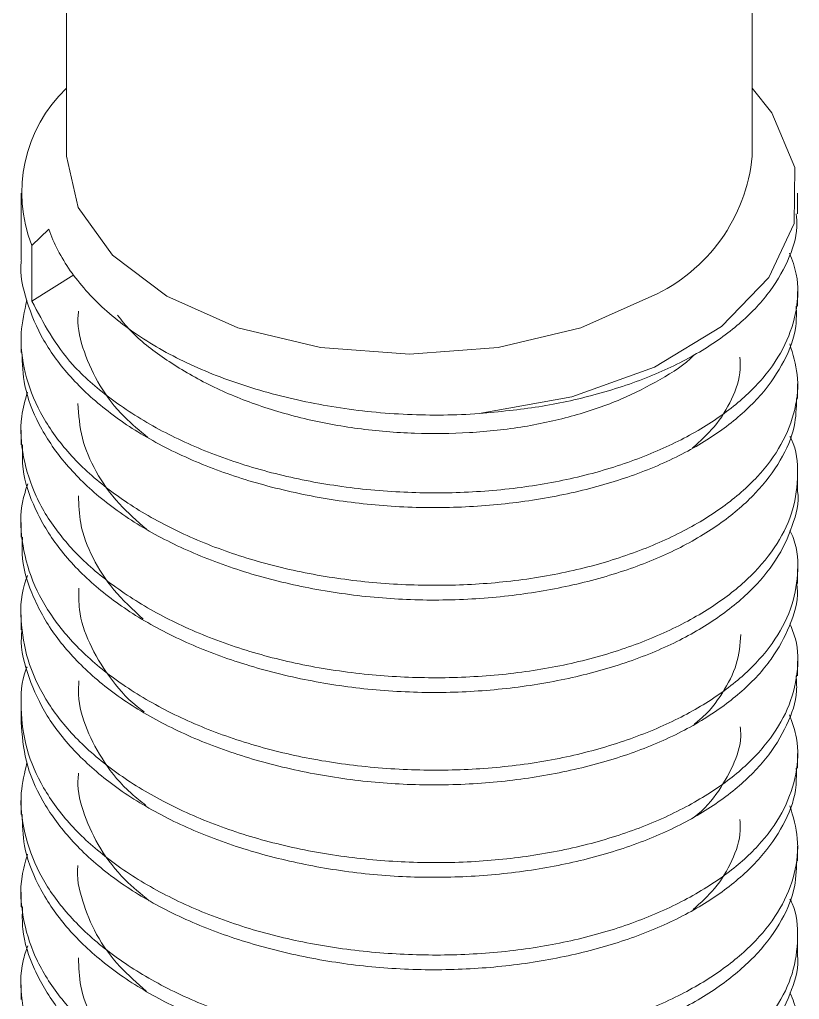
# Model space of a CAD drawing. Extents: x -976302 to -776254, y 5665 to 231437.
# Drawn here: x -793223.8 to -793163.1, y 84179.5 to 84255.7 of the extents above; entities that cross this region are included whole.
import ezdxf

# ---------------------------------------------------------------- set-up
doc = ezdxf.new("R2010")
doc.units = 0
doc.header["$LTSCALE"] = 1000
doc.header["$MEASUREMENT"] = 0

msp = doc.modelspace()

# ---------------------------------------------------------------- linework, layer by layer
at = {"linetype": 'Continuous', "lineweight": 15}
for p, q in [((-793220.132, 84332.783), (-793220.132, 84245.058)), ((-793220.132, 84332.783), (-793220.132, 84245.058)), ((-793166.79, 84245.058), (-793166.79, 84332.783)), ((-793166.79, 84245.058), (-793166.79, 84332.783)), ((-793223.654, 84242.182), (-793223.654, 84236.989)), ((-793223.654, 84242.182), (-793223.654, 84236.989)), ((-793163.268, 84240.586), (-793163.268, 84242.182)), ((-793163.268, 84240.586), (-793163.268, 84242.182)), ((-793221.506, 84239.391), (-793222.818, 84238.108)), ((-793221.506, 84239.391), (-793222.818, 84238.108)), ((-793222.818, 84238.108), (-793222.818, 84233.782)), ((-793222.818, 84238.108), (-793222.818, 84233.782)), ((-793219.55, 84235.822), (-793222.818, 84233.782)), ((-793219.55, 84235.822), (-793222.818, 84233.782)), ((-793163.268, 84233.395), (-793163.268, 84234.54)), ((-793163.268, 84233.395), (-793163.268, 84234.54)), ((-793223.654, 84230.946), (-793223.654, 84229.799)), ((-793223.654, 84230.946), (-793223.654, 84229.799)), ((-793163.268, 84226.204), (-793163.268, 84227.349)), ((-793163.268, 84226.204), (-793163.268, 84227.349)), ((-793223.654, 84223.754), (-793223.654, 84222.609)), ((-793223.654, 84223.754), (-793223.654, 84222.609)), ((-793163.268, 84219.012), (-793163.268, 84220.16)), ((-793163.268, 84219.012), (-793163.268, 84220.16)), ((-793223.654, 84216.563), (-793223.654, 84215.419)), ((-793223.654, 84216.563), (-793223.654, 84215.419)), ((-793163.268, 84211.822), (-793163.268, 84212.969)), ((-793163.268, 84211.822), (-793163.268, 84212.969)), ((-793223.654, 84209.372), (-793223.654, 84208.227)), ((-793223.654, 84209.372), (-793223.654, 84208.227)), ((-793163.268, 84204.632), (-793163.268, 84205.777)), ((-793163.268, 84204.632), (-793163.268, 84205.777)), ((-793223.654, 84202.183), (-793223.654, 84201.035)), ((-793223.654, 84202.183), (-793223.654, 84201.035)), ((-793163.268, 84197.441), (-793163.268, 84198.586)), ((-793163.268, 84197.441), (-793163.268, 84198.586)), ((-793223.654, 84194.992), (-793223.654, 84193.846)), ((-793223.654, 84194.992), (-793223.654, 84193.846)), ((-793163.268, 84190.25), (-793163.268, 84191.396)), ((-793163.268, 84190.25), (-793163.268, 84191.396)), ((-793223.654, 84187.8), (-793223.654, 84186.655)), ((-793223.654, 84187.8), (-793223.654, 84186.655)), ((-793163.268, 84183.058), (-793163.268, 84184.206)), ((-793163.268, 84183.058), (-793163.268, 84184.206)), ((-793223.654, 84180.609), (-793223.654, 84179.464)), ((-793223.654, 84180.609), (-793223.654, 84179.464))]:
    msp.add_line(p, q, dxfattribs=at)
at = {"linetype": 'Continuous', "lineweight": 15, "flags": 128}
for points in [[(-793188.023, 84225.037), (-793180.819, 84226.353), (-793174.407, 84228.661), (-793169.189, 84231.815), (-793165.49, 84235.619), (-793163.543, 84239.833), (-793163.47, 84244.195), (-793165.275, 84248.431), (-793166.79, 84250.352)], [(-793188.023, 84225.037), (-793180.819, 84226.353), (-793174.407, 84228.661), (-793169.189, 84231.815), (-793165.49, 84235.619), (-793163.543, 84239.833), (-793163.47, 84244.195), (-793165.275, 84248.431), (-793166.79, 84250.352)], [(-793220.132, 84245.058), (-793219.223, 84241.073), (-793216.559, 84237.36), (-793212.32, 84234.171), (-793206.796, 84231.724), (-793200.364, 84230.186), (-793193.461, 84229.662), (-793186.558, 84230.186), (-793180.126, 84231.724), (-793174.602, 84234.171)], [(-793220.132, 84245.058), (-793219.223, 84241.073), (-793216.559, 84237.36), (-793212.32, 84234.171), (-793206.796, 84231.724), (-793200.364, 84230.186), (-793193.461, 84229.662), (-793186.558, 84230.186), (-793180.126, 84231.724), (-793174.602, 84234.171)]]:
    msp.add_lwpolyline(points, dxfattribs=at)
at = {"linetype": 'Continuous', "lineweight": 15}
for centre, radius, start, end in [((-793212.358, 84242.23), 11.243, 133.74463, 201.50996), ((-793212.358, 84242.23), 11.243, 133.74463, 201.50996), ((-793180.113, 84246.372), 13.387, 294.30964, 354.37022), ((-793180.113, 84246.372), 13.387, 294.30964, 354.37022)]:
    msp.add_arc(centre, radius, start, end, dxfattribs=at)
for points, knots in [([(-793163.37, 84240.585), (-793163.343, 84240.247), (-793163.243, 84239.005), (-793163.961, 84236.864), (-793165.489, 84234.264), (-793167.889, 84231.822), (-793170.977, 84229.662), (-793174.739, 84227.839), (-793178.903, 84226.47), (-793183.374, 84225.485), (-793186.461, 84225.187), (-793188.023, 84225.037)], [0, 0, 0, 0, 0.044761, 0.164517, 0.287743, 0.407527, 0.530788, 0.650541, 0.773765, 0.885482, 1, 1, 1, 1]), ([(-793163.37, 84240.585), (-793163.343, 84240.247), (-793163.243, 84239.005), (-793163.961, 84236.864), (-793165.489, 84234.264), (-793167.889, 84231.822), (-793170.977, 84229.662), (-793174.739, 84227.839), (-793178.903, 84226.47), (-793183.374, 84225.485), (-793186.461, 84225.187), (-793188.023, 84225.037)], [0, 0, 0, 0, 0.044761, 0.164517, 0.287743, 0.407527, 0.530788, 0.650541, 0.773765, 0.885482, 1, 1, 1, 1]), ([(-793188.023, 84225.037), (-793189.882, 84224.914), (-793191.742, 84224.892), (-793195.465, 84225.056), (-793197.344, 84225.246), (-793200.973, 84225.817), (-793202.736, 84226.196), (-793206.158, 84227.143), (-793207.816, 84227.713), (-793210.886, 84229.003), (-793212.318, 84229.727), (-793214.3, 84230.944), (-793214.932, 84231.372), (-793216.113, 84232.252), (-793216.666, 84232.707), (-793218.213, 84234.115), (-793219.101, 84235.112), (-793220.561, 84237.206), (-793221.121, 84238.283), (-793221.506, 84239.391)], [0, 0, 0, 0, 0.125, 0.125, 0.25, 0.25, 0.375, 0.375, 0.5, 0.5, 0.625, 0.625, 0.6875, 0.6875, 0.75, 0.75, 0.875, 0.875, 1, 1, 1, 1]), ([(-793188.023, 84225.037), (-793189.882, 84224.914), (-793191.742, 84224.892), (-793195.465, 84225.056), (-793197.344, 84225.246), (-793200.973, 84225.817), (-793202.736, 84226.196), (-793206.158, 84227.143), (-793207.816, 84227.713), (-793210.886, 84229.003), (-793212.318, 84229.727), (-793214.3, 84230.944), (-793214.932, 84231.372), (-793216.113, 84232.252), (-793216.666, 84232.707), (-793218.213, 84234.115), (-793219.101, 84235.112), (-793220.561, 84237.206), (-793221.121, 84238.283), (-793221.506, 84239.391)], [0, 0, 0, 0, 0.125, 0.125, 0.25, 0.25, 0.375, 0.375, 0.5, 0.5, 0.625, 0.625, 0.6875, 0.6875, 0.75, 0.75, 0.875, 0.875, 1, 1, 1, 1]), ([(-793163.37, 84233.396), (-793163.357, 84232.878), (-793163.32, 84231.43), (-793164.207, 84229.124), (-793165.938, 84226.532), (-793168.472, 84224.16), (-793171.732, 84222.048), (-793175.58, 84220.325), (-793179.973, 84218.992), (-793184.709, 84218.102), (-793189.739, 84217.672), (-793194.829, 84217.745), (-793199.924, 84218.337), (-793204.791, 84219.4), (-793209.38, 84220.924), (-793213.477, 84222.85), (-793217.039, 84225.187), (-793219.895, 84227.826), (-793222.048, 84230.724), (-793223.272, 84233.748), (-793223.785, 84235.876), (-793223.643, 84236.946), (-793223.638, 84236.988)], [0, 0, 0, 0, 0.030368, 0.084879, 0.137863, 0.192384, 0.24536, 0.299872, 0.352848, 0.40736, 0.460344, 0.514865, 0.567841, 0.622351, 0.67534, 0.729866, 0.782841, 0.837351, 0.890335, 0.944857, 0.997834, 1, 1, 1, 1]), ([(-793163.37, 84233.396), (-793163.357, 84232.878), (-793163.32, 84231.43), (-793164.207, 84229.124), (-793165.938, 84226.532), (-793168.472, 84224.16), (-793171.732, 84222.048), (-793175.58, 84220.325), (-793179.973, 84218.992), (-793184.709, 84218.102), (-793189.739, 84217.672), (-793194.829, 84217.745), (-793199.924, 84218.337), (-793204.791, 84219.4), (-793209.38, 84220.924), (-793213.477, 84222.85), (-793217.039, 84225.187), (-793219.895, 84227.826), (-793222.048, 84230.724), (-793223.272, 84233.748), (-793223.785, 84235.876), (-793223.643, 84236.946), (-793223.638, 84236.988)], [0, 0, 0, 0, 0.030368, 0.084879, 0.137863, 0.192384, 0.24536, 0.299872, 0.352848, 0.40736, 0.460344, 0.514865, 0.567841, 0.622351, 0.67534, 0.729866, 0.782841, 0.837351, 0.890335, 0.944857, 0.997834, 1, 1, 1, 1]), ([(-793222.818, 84233.782), (-793221.918, 84232.083), (-793220.494, 84229.394), (-793216.837, 84226.199), (-793213.292, 84223.903), (-793209.128, 84221.953), (-793204.563, 84220.453), (-793199.636, 84219.418), (-793194.579, 84218.883), (-793189.445, 84218.824), (-793184.472, 84219.253), (-793179.709, 84220.176), (-793175.379, 84221.545), (-793171.526, 84223.324), (-793168.329, 84225.406), (-793165.824, 84227.791), (-793164.113, 84230.374), (-793163.261, 84233.114), (-793163.155, 84235.527), (-793163.684, 84236.982), (-793163.884, 84237.529)], [0, 0, 0, 0, 0.092478, 0.146328, 0.20174, 0.255586, 0.310992, 0.364856, 0.420282, 0.474131, 0.52954, 0.5834, 0.638822, 0.692669, 0.748078, 0.801929, 0.857342, 0.911197, 0.966613, 1, 1, 1, 1]), ([(-793222.818, 84233.782), (-793221.918, 84232.083), (-793220.494, 84229.394), (-793216.837, 84226.199), (-793213.292, 84223.903), (-793209.128, 84221.953), (-793204.563, 84220.453), (-793199.636, 84219.418), (-793194.579, 84218.883), (-793189.445, 84218.824), (-793184.472, 84219.253), (-793179.709, 84220.176), (-793175.379, 84221.545), (-793171.526, 84223.324), (-793168.329, 84225.406), (-793165.824, 84227.791), (-793164.113, 84230.374), (-793163.261, 84233.114), (-793163.155, 84235.527), (-793163.684, 84236.982), (-793163.884, 84237.529)], [0, 0, 0, 0, 0.092478, 0.146328, 0.20174, 0.255586, 0.310992, 0.364856, 0.420282, 0.474131, 0.52954, 0.5834, 0.638822, 0.692669, 0.748078, 0.801929, 0.857342, 0.911197, 0.966613, 1, 1, 1, 1]), ([(-793223.211, 84233.852), (-793223.402, 84233.008), (-793223.824, 84231.145), (-793223.449, 84228.182), (-793222.297, 84225.12), (-793220.284, 84222.196), (-793217.536, 84219.541), (-793214.074, 84217.161), (-793210.061, 84215.144), (-793205.537, 84213.534), (-793200.711, 84212.407), (-793195.633, 84211.763), (-793190.54, 84211.605), (-793185.486, 84211.933), (-793180.702, 84212.747), (-793176.238, 84214.036), (-793172.302, 84215.723), (-793168.936, 84217.759), (-793166.296, 84220.068), (-793164.401, 84222.635), (-793163.369, 84225.33), (-793163.117, 84227.988), (-793163.634, 84229.667), (-793163.878, 84230.458)], [0, 0, 0, 0, 0.039494, 0.087153, 0.136194, 0.183863, 0.232916, 0.280573, 0.329613, 0.377275, 0.426319, 0.473983, 0.523029, 0.570688, 0.619728, 0.667397, 0.716448, 0.764105, 0.813144, 0.860815, 0.909869, 0.957528, 1, 1, 1, 1]), ([(-793223.211, 84233.852), (-793223.402, 84233.008), (-793223.824, 84231.145), (-793223.449, 84228.182), (-793222.297, 84225.12), (-793220.284, 84222.196), (-793217.536, 84219.541), (-793214.074, 84217.161), (-793210.061, 84215.144), (-793205.537, 84213.534), (-793200.711, 84212.407), (-793195.633, 84211.763), (-793190.54, 84211.605), (-793185.486, 84211.933), (-793180.702, 84212.747), (-793176.238, 84214.036), (-793172.302, 84215.723), (-793168.936, 84217.759), (-793166.296, 84220.068), (-793164.401, 84222.635), (-793163.369, 84225.33), (-793163.117, 84227.988), (-793163.634, 84229.667), (-793163.878, 84230.458)], [0, 0, 0, 0, 0.039494, 0.087153, 0.136194, 0.183863, 0.232916, 0.280573, 0.329613, 0.377275, 0.426319, 0.473983, 0.523029, 0.570688, 0.619728, 0.667397, 0.716448, 0.764105, 0.813144, 0.860815, 0.909869, 0.957528, 1, 1, 1, 1]), ([(-793219.192, 84233.02), (-793219.211, 84232.844), (-793219.322, 84231.782), (-793218.814, 84229.791), (-793217.624, 84227.192), (-793215.93, 84224.942), (-793214.425, 84223.702), (-793213.791, 84223.18)], [0, 0, 0, 0, 0.050222, 0.302943, 0.562986, 0.815781, 1, 1, 1, 1]), ([(-793219.192, 84233.02), (-793219.211, 84232.844), (-793219.322, 84231.782), (-793218.814, 84229.791), (-793217.624, 84227.192), (-793215.93, 84224.942), (-793214.425, 84223.702), (-793213.791, 84223.18)], [0, 0, 0, 0, 0.050222, 0.302943, 0.562986, 0.815781, 1, 1, 1, 1]), ([(-793216.154, 84232.686), (-793215.829, 84232.279), (-793214.865, 84231.071), (-793212.557, 84229.279), (-793209.388, 84227.368), (-793205.7, 84225.782), (-793201.707, 84224.591), (-793197.438, 84223.805), (-793193.096, 84223.445), (-793188.727, 84223.491), (-793184.529, 84223.956), (-793180.553, 84224.84), (-793176.958, 84226.086), (-793173.878, 84227.685), (-793171.994, 84228.877), (-793171.329, 84229.59), (-793171.312, 84229.608)], [0, 0, 0, 0, 0.039991, 0.118673, 0.199638, 0.278318, 0.359277, 0.437977, 0.518961, 0.59764, 0.678601, 0.757304, 0.83829, 0.916968, 0.997927, 1, 1, 1, 1]), ([(-793216.154, 84232.686), (-793215.829, 84232.279), (-793214.865, 84231.071), (-793212.557, 84229.279), (-793209.388, 84227.368), (-793205.7, 84225.782), (-793201.707, 84224.591), (-793197.438, 84223.805), (-793193.096, 84223.445), (-793188.727, 84223.491), (-793184.529, 84223.956), (-793180.553, 84224.84), (-793176.958, 84226.086), (-793173.878, 84227.685), (-793171.994, 84228.877), (-793171.329, 84229.59), (-793171.312, 84229.608)], [0, 0, 0, 0, 0.039991, 0.118673, 0.199638, 0.278318, 0.359277, 0.437977, 0.518961, 0.59764, 0.678601, 0.757304, 0.83829, 0.916968, 0.997927, 1, 1, 1, 1]), ([(-793163.344, 84226.206), (-793163.365, 84225.482), (-793163.412, 84223.855), (-793164.508, 84221.366), (-793166.401, 84218.832), (-793169.112, 84216.49), (-793172.481, 84214.469), (-793176.481, 84212.814), (-793180.926, 84211.581), (-793185.77, 84210.779), (-793190.789, 84210.454), (-793195.929, 84210.638), (-793200.952, 84211.328), (-793205.807, 84212.499), (-793210.269, 84214.099), (-793214.292, 84216.127), (-793217.686, 84218.52), (-793220.426, 84221.238), (-793222.353, 84224.148), (-793223.491, 84227.035), (-793223.558, 84228.934), (-793223.589, 84229.801)], [0, 0, 0, 0, 0.042455, 0.095431, 0.149942, 0.202925, 0.257444, 0.310416, 0.364923, 0.417913, 0.47244, 0.525415, 0.579925, 0.632907, 0.687425, 0.7404, 0.794911, 0.847885, 0.902395, 0.955379, 1, 1, 1, 1]), ([(-793163.344, 84226.206), (-793163.365, 84225.482), (-793163.412, 84223.855), (-793164.508, 84221.366), (-793166.401, 84218.832), (-793169.112, 84216.49), (-793172.481, 84214.469), (-793176.481, 84212.814), (-793180.926, 84211.581), (-793185.77, 84210.779), (-793190.789, 84210.454), (-793195.929, 84210.638), (-793200.952, 84211.328), (-793205.807, 84212.499), (-793210.269, 84214.099), (-793214.292, 84216.127), (-793217.686, 84218.52), (-793220.426, 84221.238), (-793222.353, 84224.148), (-793223.491, 84227.035), (-793223.558, 84228.934), (-793223.589, 84229.801)], [0, 0, 0, 0, 0.042455, 0.095431, 0.149942, 0.202925, 0.257444, 0.310416, 0.364923, 0.417913, 0.47244, 0.525415, 0.579925, 0.632907, 0.687425, 0.7404, 0.794911, 0.847885, 0.902395, 0.955379, 1, 1, 1, 1]), ([(-793171.43, 84222.368), (-793170.839, 84222.903), (-793169.529, 84224.088), (-793168.316, 84226.171), (-793167.661, 84228.021), (-793167.736, 84229.115), (-793167.757, 84229.425)], [0, 0, 0, 0, 0.252406, 0.55927, 0.87504, 1, 1, 1, 1]), ([(-793171.43, 84222.368), (-793170.839, 84222.903), (-793169.529, 84224.088), (-793168.316, 84226.171), (-793167.661, 84228.021), (-793167.736, 84229.115), (-793167.757, 84229.425)], [0, 0, 0, 0, 0.252406, 0.55927, 0.87504, 1, 1, 1, 1]), ([(-793223.171, 84226.701), (-793223.343, 84226.078), (-793223.804, 84224.411), (-793223.586, 84221.666), (-793222.61, 84218.553), (-793220.781, 84215.613), (-793218.165, 84212.877), (-793214.869, 84210.453), (-793210.934, 84208.339), (-793206.54, 84206.65), (-793201.731, 84205.41), (-793196.73, 84204.669), (-793191.591, 84204.409), (-793186.553, 84204.63), (-793181.666, 84205.349), (-793177.156, 84206.532), (-793173.07, 84208.153), (-793169.601, 84210.106), (-793166.78, 84212.378), (-793164.745, 84214.877), (-793163.488, 84217.576), (-793163.183, 84220.316), (-793163.334, 84222.242), (-793163.819, 84223.183), (-793163.857, 84223.258)], [0, 0, 0, 0, 0.029274, 0.078294, 0.125929, 0.174945, 0.222587, 0.271612, 0.319245, 0.368258, 0.415905, 0.464935, 0.51257, 0.561586, 0.609225, 0.658247, 0.705882, 0.7549, 0.802533, 0.851547, 0.899191, 0.948218, 0.995853, 1, 1, 1, 1]), ([(-793223.171, 84226.701), (-793223.343, 84226.078), (-793223.804, 84224.411), (-793223.586, 84221.666), (-793222.61, 84218.553), (-793220.781, 84215.613), (-793218.165, 84212.877), (-793214.869, 84210.453), (-793210.934, 84208.339), (-793206.54, 84206.65), (-793201.731, 84205.41), (-793196.73, 84204.669), (-793191.591, 84204.409), (-793186.553, 84204.63), (-793181.666, 84205.349), (-793177.156, 84206.532), (-793173.07, 84208.153), (-793169.601, 84210.106), (-793166.78, 84212.378), (-793164.745, 84214.877), (-793163.488, 84217.576), (-793163.183, 84220.316), (-793163.334, 84222.242), (-793163.819, 84223.183), (-793163.857, 84223.258)], [0, 0, 0, 0, 0.029274, 0.078294, 0.125929, 0.174945, 0.222587, 0.271612, 0.319245, 0.368258, 0.415905, 0.464935, 0.51257, 0.561586, 0.609225, 0.658247, 0.705882, 0.7549, 0.802533, 0.851547, 0.899191, 0.948218, 0.995853, 1, 1, 1, 1]), ([(-793219.246, 84225.832), (-793219.178, 84224.927), (-793219.043, 84223.129), (-793217.898, 84220.489), (-793216.242, 84218.086), (-793214.644, 84216.688), (-793213.906, 84216.043)], [0, 0, 0, 0, 0.258595, 0.513372, 0.775536, 1, 1, 1, 1]), ([(-793219.246, 84225.832), (-793219.178, 84224.927), (-793219.043, 84223.129), (-793217.898, 84220.489), (-793216.242, 84218.086), (-793214.644, 84216.688), (-793213.906, 84216.043)], [0, 0, 0, 0, 0.258595, 0.513372, 0.775536, 1, 1, 1, 1]), ([(-793163.268, 84219.012), (-793163.268, 84219.011), (-793163.125, 84218.11), (-793163.62, 84216.281), (-793164.804, 84213.637), (-793166.927, 84211.118), (-793169.754, 84208.853), (-793173.292, 84206.89), (-793177.366, 84205.334), (-793181.938, 84204.18), (-793186.795, 84203.482), (-793191.888, 84203.258), (-793196.978, 84203.55), (-793202.014, 84204.349), (-793206.762, 84205.604), (-793211.175, 84207.309), (-793215.046, 84209.402), (-793218.333, 84211.888), (-793220.895, 84214.634), (-793222.662, 84217.608), (-793223.586, 84220.283), (-793223.564, 84221.977), (-793223.555, 84222.61)], [0, 0, 0, 0, 0.000017, 0.052992, 0.107503, 0.160491, 0.215016, 0.26799, 0.3225, 0.37548, 0.429997, 0.482976, 0.537491, 0.590467, 0.644979, 0.697963, 0.752485, 0.805458, 0.859966, 0.912956, 0.967483, 1, 1, 1, 1]), ([(-793163.268, 84219.012), (-793163.268, 84219.011), (-793163.125, 84218.11), (-793163.62, 84216.281), (-793164.804, 84213.637), (-793166.927, 84211.118), (-793169.754, 84208.853), (-793173.292, 84206.89), (-793177.366, 84205.334), (-793181.938, 84204.18), (-793186.795, 84203.482), (-793191.888, 84203.258), (-793196.978, 84203.55), (-793202.014, 84204.349), (-793206.762, 84205.604), (-793211.175, 84207.309), (-793215.046, 84209.402), (-793218.333, 84211.888), (-793220.895, 84214.634), (-793222.662, 84217.608), (-793223.586, 84220.283), (-793223.564, 84221.977), (-793223.555, 84222.61)], [0, 0, 0, 0, 0.000017, 0.052992, 0.107503, 0.160491, 0.215016, 0.26799, 0.3225, 0.37548, 0.429997, 0.482976, 0.537491, 0.590467, 0.644979, 0.697963, 0.752485, 0.805458, 0.859966, 0.912956, 0.967483, 1, 1, 1, 1]), ([(-793223.144, 84219.576), (-793223.289, 84219.134), (-793223.765, 84217.684), (-793223.676, 84215.123), (-793222.899, 84212.019), (-793221.222, 84209.014), (-793218.788, 84206.249), (-793215.603, 84203.739), (-793211.823, 84201.569), (-793207.484, 84199.772), (-793202.786, 84198.444), (-793197.778, 84197.591), (-793192.693, 84197.234), (-793187.585, 84197.353), (-793182.689, 84197.963), (-793178.055, 84199.06), (-793173.899, 84200.583), (-793170.266, 84202.487), (-793167.321, 84204.678), (-793165.101, 84207.153), (-793163.685, 84209.797), (-793163.175, 84212.559), (-793163.251, 84214.629), (-793163.763, 84215.741), (-793163.861, 84215.954)], [0, 0, 0, 0, 0.020879, 0.068555, 0.117615, 0.165298, 0.214364, 0.262041, 0.311101, 0.358777, 0.407835, 0.455521, 0.504591, 0.552267, 0.601325, 0.649014, 0.698086, 0.745762, 0.794819, 0.842502, 0.891569, 0.939247, 0.988309, 1, 1, 1, 1]), ([(-793223.144, 84219.576), (-793223.289, 84219.134), (-793223.765, 84217.684), (-793223.676, 84215.123), (-793222.899, 84212.019), (-793221.222, 84209.014), (-793218.788, 84206.249), (-793215.603, 84203.739), (-793211.823, 84201.569), (-793207.484, 84199.772), (-793202.786, 84198.444), (-793197.778, 84197.591), (-793192.693, 84197.234), (-793187.585, 84197.353), (-793182.689, 84197.963), (-793178.055, 84199.06), (-793173.899, 84200.583), (-793170.266, 84202.487), (-793167.321, 84204.678), (-793165.101, 84207.153), (-793163.685, 84209.797), (-793163.175, 84212.559), (-793163.251, 84214.629), (-793163.763, 84215.741), (-793163.861, 84215.954)], [0, 0, 0, 0, 0.020879, 0.068555, 0.117615, 0.165298, 0.214364, 0.262041, 0.311101, 0.358777, 0.407835, 0.455521, 0.504591, 0.552267, 0.601325, 0.649014, 0.698086, 0.745762, 0.794819, 0.842502, 0.891569, 0.939247, 0.988309, 1, 1, 1, 1]), ([(-793219.195, 84218.642), (-793219.173, 84217.927), (-793219.125, 84216.294), (-793218.171, 84213.817), (-793216.578, 84211.288), (-793214.976, 84209.796), (-793214.176, 84209.051)], [0, 0, 0, 0, 0.2094923, 0.4781886, 0.7393786, 1, 1, 1, 1]), ([(-793219.195, 84218.642), (-793219.173, 84217.927), (-793219.125, 84216.294), (-793218.171, 84213.817), (-793216.578, 84211.288), (-793214.976, 84209.796), (-793214.176, 84209.051)], [0, 0, 0, 0, 0.2094923, 0.4781886, 0.7393786, 1, 1, 1, 1]), ([(-793163.334, 84211.82), (-793163.314, 84211.64), (-793163.186, 84210.531), (-793163.792, 84208.535), (-793165.191, 84205.891), (-793167.452, 84203.437), (-793170.458, 84201.211), (-793174.092, 84199.345), (-793178.31, 84197.86), (-793182.92, 84196.807), (-793187.874, 84196.201), (-793192.943, 84196.085), (-793198.07, 84196.489), (-793203.021, 84197.381), (-793207.745, 84198.743), (-793212.021, 84200.519), (-793215.807, 84202.715), (-793218.921, 84205.246), (-793221.351, 84208.066), (-793222.916, 84211.044), (-793223.665, 84213.531), (-793223.574, 84214.99), (-793223.548, 84215.418)], [0, 0, 0, 0, 0.010555, 0.065068, 0.118049, 0.172567, 0.225546, 0.280062, 0.333037, 0.387547, 0.440537, 0.495064, 0.548041, 0.602553, 0.655542, 0.710068, 0.763043, 0.817554, 0.870535, 0.925052, 0.978033, 1, 1, 1, 1]), ([(-793163.334, 84211.82), (-793163.314, 84211.64), (-793163.186, 84210.531), (-793163.792, 84208.535), (-793165.191, 84205.891), (-793167.452, 84203.437), (-793170.458, 84201.211), (-793174.092, 84199.345), (-793178.31, 84197.86), (-793182.92, 84196.807), (-793187.874, 84196.201), (-793192.943, 84196.085), (-793198.07, 84196.489), (-793203.021, 84197.381), (-793207.745, 84198.743), (-793212.021, 84200.519), (-793215.807, 84202.715), (-793218.921, 84205.246), (-793221.351, 84208.066), (-793222.916, 84211.044), (-793223.665, 84213.531), (-793223.574, 84214.99), (-793223.548, 84215.418)], [0, 0, 0, 0, 0.010555, 0.065068, 0.118049, 0.172567, 0.225546, 0.280062, 0.333037, 0.387547, 0.440537, 0.495064, 0.548041, 0.602553, 0.655542, 0.710068, 0.763043, 0.817554, 0.870535, 0.925052, 0.978033, 1, 1, 1, 1]), ([(-793223.161, 84212.45), (-793223.247, 84212.22), (-793223.719, 84210.957), (-793223.73, 84208.609), (-793223.14, 84205.465), (-793221.647, 84202.451), (-793219.354, 84199.61), (-793216.342, 84197.06), (-793212.651, 84194.798), (-793208.451, 84192.929), (-793203.784, 84191.489), (-793198.865, 84190.54), (-793193.747, 84190.078), (-793188.669, 84190.095), (-793183.682, 84190.606), (-793179.015, 84191.595), (-793174.718, 84193.044), (-793170.992, 84194.861), (-793167.873, 84197.01), (-793165.51, 84199.413), (-793163.91, 84202.047), (-793163.213, 84204.774), (-793163.19, 84207.023), (-793163.705, 84208.289), (-793163.863, 84208.677)], [0, 0, 0, 0, 0.010982, 0.060076, 0.107778, 0.156862, 0.204576, 0.253674, 0.301375, 0.350459, 0.398168, 0.447262, 0.494966, 0.544053, 0.591757, 0.640844, 0.688552, 0.737643, 0.785343, 0.834425, 0.88214, 0.931241, 0.978943, 1, 1, 1, 1]), ([(-793223.161, 84212.45), (-793223.247, 84212.22), (-793223.719, 84210.957), (-793223.73, 84208.609), (-793223.14, 84205.465), (-793221.647, 84202.451), (-793219.354, 84199.61), (-793216.342, 84197.06), (-793212.651, 84194.798), (-793208.451, 84192.929), (-793203.784, 84191.489), (-793198.865, 84190.54), (-793193.747, 84190.078), (-793188.669, 84190.095), (-793183.682, 84190.606), (-793179.015, 84191.595), (-793174.718, 84193.044), (-793170.992, 84194.861), (-793167.873, 84197.01), (-793165.51, 84199.413), (-793163.91, 84202.047), (-793163.213, 84204.774), (-793163.19, 84207.023), (-793163.705, 84208.289), (-793163.863, 84208.677)], [0, 0, 0, 0, 0.010982, 0.060076, 0.107778, 0.156862, 0.204576, 0.253674, 0.301375, 0.350459, 0.398168, 0.447262, 0.494966, 0.544053, 0.591757, 0.640844, 0.688552, 0.737643, 0.785343, 0.834425, 0.88214, 0.931241, 0.978943, 1, 1, 1, 1]), ([(-793219.16, 84211.45), (-793219.169, 84210.899), (-793219.193, 84209.459), (-793218.417, 84207.12), (-793216.889, 84204.59), (-793215.389, 84202.803), (-793214.272, 84201.972), (-793214.083, 84201.831)], [0, 0, 0, 0, 0.160505, 0.420185, 0.687393, 0.947128, 1, 1, 1, 1]), ([(-793219.16, 84211.45), (-793219.169, 84210.899), (-793219.193, 84209.459), (-793218.417, 84207.12), (-793216.889, 84204.59), (-793215.389, 84202.803), (-793214.272, 84201.972), (-793214.083, 84201.831)], [0, 0, 0, 0, 0.160505, 0.420185, 0.687393, 0.947128, 1, 1, 1, 1]), ([(-793163.375, 84204.632), (-793163.349, 84204.245), (-793163.262, 84202.955), (-793164.021, 84200.769), (-793165.596, 84198.176), (-793168.036, 84195.746), (-793171.16, 84193.603), (-793174.952, 84191.802), (-793179.233, 84190.416), (-793183.961, 84189.447), (-793188.916, 84188.945), (-793194.045, 84188.937), (-793199.11, 84189.444), (-793204.06, 84190.444), (-793208.667, 84191.885), (-793212.88, 84193.765), (-793216.507, 84196.021), (-793219.502, 84198.639), (-793221.753, 84201.479), (-793223.142, 84204.513), (-793223.74, 84206.781), (-793223.611, 84208.033), (-793223.591, 84208.225)], [0, 0, 0, 0, 0.022642, 0.075618, 0.13013, 0.183119, 0.237645, 0.29062, 0.345131, 0.398119, 0.452643, 0.505621, 0.560135, 0.613115, 0.667632, 0.720612, 0.775129, 0.828104, 0.882613, 0.935604, 0.990132, 1, 1, 1, 1]), ([(-793163.375, 84204.632), (-793163.349, 84204.245), (-793163.262, 84202.955), (-793164.021, 84200.769), (-793165.596, 84198.176), (-793168.036, 84195.746), (-793171.16, 84193.603), (-793174.952, 84191.802), (-793179.233, 84190.416), (-793183.961, 84189.447), (-793188.916, 84188.945), (-793194.045, 84188.937), (-793199.11, 84189.444), (-793204.06, 84190.444), (-793208.667, 84191.885), (-793212.88, 84193.765), (-793216.507, 84196.021), (-793219.502, 84198.639), (-793221.753, 84201.479), (-793223.142, 84204.513), (-793223.74, 84206.781), (-793223.611, 84208.033), (-793223.591, 84208.225)], [0, 0, 0, 0, 0.022642, 0.075618, 0.13013, 0.183119, 0.237645, 0.29062, 0.345131, 0.398119, 0.452643, 0.505621, 0.560135, 0.613115, 0.667632, 0.720612, 0.775129, 0.828104, 0.882613, 0.935604, 0.990132, 1, 1, 1, 1]), ([(-793171.306, 84200.892), (-793171.175, 84200.991), (-793170.212, 84201.723), (-793169.055, 84203.285), (-793167.874, 84205.531), (-793167.742, 84207.076), (-793167.675, 84207.855)], [0, 0, 0, 0, 0.050454, 0.371112, 0.682828, 1, 1, 1, 1]), ([(-793171.306, 84200.892), (-793171.175, 84200.991), (-793170.212, 84201.723), (-793169.055, 84203.285), (-793167.874, 84205.531), (-793167.742, 84207.076), (-793167.675, 84207.855)], [0, 0, 0, 0, 0.050454, 0.371112, 0.682828, 1, 1, 1, 1]), ([(-793223.196, 84205.326), (-793223.218, 84205.275), (-793223.655, 84204.227), (-793223.737, 84202.065), (-793223.355, 84198.943), (-793222.019, 84195.87), (-793219.911, 84193.007), (-793217.021, 84190.373), (-793213.492, 84188.063), (-793209.36, 84186.091), (-793204.814, 84184.567), (-793199.901, 84183.506), (-793194.849, 84182.946), (-793189.714, 84182.861), (-793184.731, 84183.264), (-793179.951, 84184.162), (-793175.597, 84185.508), (-793171.714, 84187.268), (-793168.482, 84189.334), (-793165.936, 84191.706), (-793164.184, 84194.279), (-793163.283, 84197.014), (-793163.144, 84199.486), (-793163.674, 84201), (-793163.886, 84201.605)], [0, 0, 0, 0, 0.002445, 0.050003, 0.09894, 0.1465, 0.195439, 0.243, 0.291941, 0.339495, 0.388428, 0.435998, 0.484949, 0.532506, 0.581442, 0.629008, 0.677954, 0.72551, 0.774445, 0.822004, 0.870941, 0.918504, 0.967447, 1, 1, 1, 1]), ([(-793223.196, 84205.326), (-793223.218, 84205.275), (-793223.655, 84204.227), (-793223.737, 84202.065), (-793223.355, 84198.943), (-793222.019, 84195.87), (-793219.911, 84193.007), (-793217.021, 84190.373), (-793213.492, 84188.063), (-793209.36, 84186.091), (-793204.814, 84184.567), (-793199.901, 84183.506), (-793194.849, 84182.946), (-793189.714, 84182.861), (-793184.731, 84183.264), (-793179.951, 84184.162), (-793175.597, 84185.508), (-793171.714, 84187.268), (-793168.482, 84189.334), (-793165.936, 84191.706), (-793164.184, 84194.279), (-793163.283, 84197.014), (-793163.144, 84199.486), (-793163.674, 84201), (-793163.886, 84201.605)], [0, 0, 0, 0, 0.002445, 0.050003, 0.09894, 0.1465, 0.195439, 0.243, 0.291941, 0.339495, 0.388428, 0.435998, 0.484949, 0.532506, 0.581442, 0.629008, 0.677954, 0.72551, 0.774445, 0.822004, 0.870941, 0.918504, 0.967447, 1, 1, 1, 1]), ([(-793219.165, 84204.257), (-793219.186, 84203.897), (-793219.261, 84202.623), (-793218.627, 84200.46), (-793217.246, 84197.87), (-793215.654, 84195.886), (-793214.34, 84194.861), (-793213.954, 84194.56)], [0, 0, 0, 0, 0.104055, 0.368443, 0.62542, 0.88985, 1, 1, 1, 1]), ([(-793219.165, 84204.257), (-793219.186, 84203.897), (-793219.261, 84202.623), (-793218.627, 84200.46), (-793217.246, 84197.87), (-793215.654, 84195.886), (-793214.34, 84194.861), (-793213.954, 84194.56)], [0, 0, 0, 0, 0.104055, 0.368443, 0.62542, 0.88985, 1, 1, 1, 1]), ([(-793163.365, 84197.443), (-793163.359, 84196.876), (-793163.341, 84195.38), (-793164.277, 84193.03), (-793166.054, 84190.446), (-793168.626, 84188.087), (-793171.922, 84185.993), (-793175.799, 84184.291), (-793180.216, 84182.98), (-793184.968, 84182.114), (-793190.008, 84181.709), (-793195.099, 84181.809), (-793200.188, 84182.428), (-793205.042, 84183.515), (-793209.61, 84185.062), (-793213.68, 84187.009), (-793217.207, 84189.366), (-793220.034, 84192.019), (-793222.111, 84194.927), (-793223.416, 84197.945), (-793223.573, 84200.019), (-793223.649, 84201.035)], [0, 0, 0, 0, 0.033208, 0.0877192, 0.1407034, 0.1952246, 0.2481992, 0.3027103, 0.3556864, 0.4101983, 0.4631815, 0.5177017, 0.5706765, 0.6251866, 0.6781747, 0.7327002, 0.785674, 0.8401835, 0.8931683, 0.9476902, 1, 1, 1, 1]), ([(-793163.365, 84197.443), (-793163.359, 84196.876), (-793163.341, 84195.38), (-793164.277, 84193.03), (-793166.054, 84190.446), (-793168.626, 84188.087), (-793171.922, 84185.993), (-793175.799, 84184.291), (-793180.216, 84182.98), (-793184.968, 84182.114), (-793190.008, 84181.709), (-793195.099, 84181.809), (-793200.188, 84182.428), (-793205.042, 84183.515), (-793209.61, 84185.062), (-793213.68, 84187.009), (-793217.207, 84189.366), (-793220.034, 84192.019), (-793222.111, 84194.927), (-793223.416, 84197.945), (-793223.573, 84200.019), (-793223.649, 84201.035)], [0, 0, 0, 0, 0.033208, 0.0877192, 0.1407034, 0.1952246, 0.2481992, 0.3027103, 0.3556864, 0.4101983, 0.4631815, 0.5177017, 0.5706765, 0.6251866, 0.6781747, 0.7327002, 0.785674, 0.8401835, 0.8931683, 0.9476902, 1, 1, 1, 1]), ([(-793171.338, 84193.625), (-793171.33, 84193.631), (-793170.486, 84194.24), (-793169.336, 84195.685), (-793168.102, 84197.884), (-793167.601, 84199.597), (-793167.712, 84200.509), (-793167.73, 84200.661)], [0, 0, 0, 0, 0.0030201, 0.3116663, 0.6292647, 0.9378826, 1, 1, 1, 1]), ([(-793171.338, 84193.625), (-793171.33, 84193.631), (-793170.486, 84194.24), (-793169.336, 84195.685), (-793168.102, 84197.884), (-793167.601, 84199.597), (-793167.712, 84200.509), (-793167.73, 84200.661)], [0, 0, 0, 0, 0.0030201, 0.3116663, 0.6292647, 0.9378826, 1, 1, 1, 1]), ([(-793223.2, 84197.887), (-793223.388, 84197.102), (-793223.819, 84195.299), (-793223.486, 84192.393), (-793222.38, 84189.325), (-793220.409, 84186.39), (-793217.7, 84183.721), (-793214.272, 84181.324), (-793210.287, 84179.287), (-793205.785, 84177.654), (-793200.973, 84176.5), (-793195.903, 84175.831), (-793190.81, 84175.648), (-793185.747, 84175.949), (-793180.947, 84176.738), (-793176.461, 84178.003), (-793172.496, 84179.67), (-793169.096, 84181.691), (-793166.417, 84183.986), (-793164.481, 84186.541), (-793163.402, 84189.231), (-793163.107, 84191.946), (-793163.617, 84193.684), (-793163.867, 84194.533)], [0, 0, 0, 0, 0.036781, 0.084424, 0.133447, 0.181099, 0.230134, 0.277775, 0.326798, 0.374442, 0.423469, 0.471116, 0.520145, 0.567787, 0.61681, 0.664462, 0.713497, 0.761138, 0.810159, 0.857812, 0.906848, 0.954491, 1, 1, 1, 1]), ([(-793223.2, 84197.887), (-793223.388, 84197.102), (-793223.819, 84195.299), (-793223.486, 84192.393), (-793222.38, 84189.325), (-793220.409, 84186.39), (-793217.7, 84183.721), (-793214.272, 84181.324), (-793210.287, 84179.287), (-793205.785, 84177.654), (-793200.973, 84176.5), (-793195.903, 84175.831), (-793190.81, 84175.648), (-793185.747, 84175.949), (-793180.947, 84176.738), (-793176.461, 84178.003), (-793172.496, 84179.67), (-793169.096, 84181.691), (-793166.417, 84183.986), (-793164.481, 84186.541), (-793163.402, 84189.231), (-793163.107, 84191.946), (-793163.617, 84193.684), (-793163.867, 84194.533)], [0, 0, 0, 0, 0.036781, 0.084424, 0.133447, 0.181099, 0.230134, 0.277775, 0.326798, 0.374442, 0.423469, 0.471116, 0.520145, 0.567787, 0.61681, 0.664462, 0.713497, 0.761138, 0.810159, 0.857812, 0.906848, 0.954491, 1, 1, 1, 1]), ([(-793219.187, 84197.066), (-793219.207, 84196.87), (-793219.316, 84195.788), (-793218.796, 84193.779), (-793217.59, 84191.182), (-793215.871, 84188.923), (-793214.343, 84187.675), (-793213.69, 84187.142)], [0, 0, 0, 0, 0.055256, 0.3055107, 0.5630176, 0.8133463, 1, 1, 1, 1]), ([(-793219.187, 84197.066), (-793219.207, 84196.87), (-793219.316, 84195.788), (-793218.796, 84193.779), (-793217.59, 84191.182), (-793215.871, 84188.923), (-793214.343, 84187.675), (-793213.69, 84187.142)], [0, 0, 0, 0, 0.055256, 0.3055107, 0.5630176, 0.8133463, 1, 1, 1, 1]), ([(-793163.33, 84190.252), (-793163.364, 84189.48), (-793163.437, 84187.805), (-793164.588, 84185.273), (-793166.525, 84182.749), (-793169.274, 84180.42), (-793172.678, 84178.418), (-793176.706, 84176.785), (-793181.172, 84175.574), (-793186.032, 84174.796), (-793191.059, 84174.497), (-793196.198, 84174.709), (-793201.213, 84175.424), (-793206.054, 84176.619), (-793210.494, 84178.242), (-793214.488, 84180.291), (-793217.848, 84182.702), (-793220.549, 84185.434), (-793222.432, 84188.354), (-793223.516, 84191.191), (-793223.557, 84193.035), (-793223.575, 84193.848)], [0, 0, 0, 0, 0.045294, 0.09827, 0.152782, 0.205763, 0.260282, 0.313254, 0.367761, 0.420751, 0.475278, 0.528252, 0.582763, 0.635745, 0.690264, 0.743239, 0.797749, 0.850724, 0.905234, 0.958218, 1, 1, 1, 1]), ([(-793163.33, 84190.252), (-793163.364, 84189.48), (-793163.437, 84187.805), (-793164.588, 84185.273), (-793166.525, 84182.749), (-793169.274, 84180.42), (-793172.678, 84178.418), (-793176.706, 84176.785), (-793181.172, 84175.574), (-793186.032, 84174.796), (-793191.059, 84174.497), (-793196.198, 84174.709), (-793201.213, 84175.424), (-793206.054, 84176.619), (-793210.494, 84178.242), (-793214.488, 84180.291), (-793217.848, 84182.702), (-793220.549, 84185.434), (-793222.432, 84188.354), (-793223.516, 84191.191), (-793223.557, 84193.035), (-793223.575, 84193.848)], [0, 0, 0, 0, 0.045294, 0.09827, 0.152782, 0.205763, 0.260282, 0.313254, 0.367761, 0.420751, 0.475278, 0.528252, 0.582763, 0.635745, 0.690264, 0.743239, 0.797749, 0.850724, 0.905234, 0.958218, 1, 1, 1, 1]), ([(-793171.375, 84186.463), (-793170.79, 84186.997), (-793169.49, 84188.183), (-793168.295, 84190.267), (-793167.654, 84192.101), (-793167.734, 84193.178), (-793167.756, 84193.471)], [0, 0, 0, 0, 0.2533497, 0.5626307, 0.8808871, 1, 1, 1, 1]), ([(-793171.375, 84186.463), (-793170.79, 84186.997), (-793169.49, 84188.183), (-793168.295, 84190.267), (-793167.654, 84192.101), (-793167.734, 84193.178), (-793167.756, 84193.471)], [0, 0, 0, 0, 0.2533497, 0.5626307, 0.8808871, 1, 1, 1, 1]), ([(-793223.163, 84190.763), (-793223.329, 84190.19), (-793223.796, 84188.574), (-793223.613, 84185.878), (-793222.684, 84182.76), (-793220.898, 84179.81), (-793218.321, 84177.06), (-793215.06, 84174.62), (-793211.155, 84172.486), (-793206.783, 84170.774), (-793201.991, 84169.509), (-793196.999, 84168.742), (-793191.861, 84168.457), (-793186.817, 84168.652), (-793181.915, 84169.345), (-793177.384, 84170.504), (-793173.271, 84172.105), (-793169.769, 84174.041), (-793166.91, 84176.298), (-793164.833, 84178.786), (-793163.533, 84181.477), (-793163.177, 84184.217), (-793163.313, 84186.181), (-793163.804, 84187.16), (-793163.861, 84187.272)], [0, 0, 0, 0, 0.026998, 0.076032, 0.123679, 0.172708, 0.220365, 0.269404, 0.31705, 0.366076, 0.413736, 0.462778, 0.510426, 0.559455, 0.607108, 0.656142, 0.703791, 0.752822, 0.800468, 0.849495, 0.897153, 0.946194, 0.993842, 1, 1, 1, 1]), ([(-793223.163, 84190.763), (-793223.329, 84190.19), (-793223.796, 84188.574), (-793223.613, 84185.878), (-793222.684, 84182.76), (-793220.898, 84179.81), (-793218.321, 84177.06), (-793215.06, 84174.62), (-793211.155, 84172.486), (-793206.783, 84170.774), (-793201.991, 84169.509), (-793196.999, 84168.742), (-793191.861, 84168.457), (-793186.817, 84168.652), (-793181.915, 84169.345), (-793177.384, 84170.504), (-793173.271, 84172.105), (-793169.769, 84174.041), (-793166.91, 84176.298), (-793164.833, 84178.786), (-793163.533, 84181.477), (-793163.177, 84184.217), (-793163.313, 84186.181), (-793163.804, 84187.16), (-793163.861, 84187.272)], [0, 0, 0, 0, 0.026998, 0.076032, 0.123679, 0.172708, 0.220365, 0.269404, 0.31705, 0.366076, 0.413736, 0.462778, 0.510426, 0.559455, 0.607108, 0.656142, 0.703791, 0.752822, 0.800468, 0.849495, 0.897153, 0.946194, 0.993842, 1, 1, 1, 1]), ([(-793219.248, 84189.878), (-793219.249, 84189.871), (-793219.372, 84188.954), (-793218.945, 84187.125), (-793217.889, 84184.48), (-793216.212, 84182.106), (-793214.638, 84180.734), (-793213.926, 84180.114)], [0, 0, 0, 0, 0.002055, 0.264889, 0.520325, 0.783168, 1, 1, 1, 1]), ([(-793219.248, 84189.878), (-793219.249, 84189.871), (-793219.372, 84188.954), (-793218.945, 84187.125), (-793217.889, 84184.48), (-793216.212, 84182.106), (-793214.638, 84180.734), (-793213.926, 84180.114)], [0, 0, 0, 0, 0.002055, 0.264889, 0.520325, 0.783168, 1, 1, 1, 1]), ([(-793163.29, 84183.057), (-793163.282, 84183.009), (-793163.14, 84182.059), (-793163.66, 84180.185), (-793164.896, 84177.546), (-793167.059, 84175.038), (-793169.924, 84172.786), (-793173.495, 84170.843), (-793177.596, 84169.309), (-793182.189, 84168.177), (-793187.06, 84167.504), (-793192.158, 84167.307), (-793197.247, 84167.626), (-793202.273, 84168.45), (-793207.005, 84169.729), (-793211.394, 84171.456), (-793215.236, 84173.57), (-793218.486, 84176.074), (-793221.01, 84178.832), (-793222.731, 84181.814), (-793223.608, 84184.44), (-793223.566, 84186.078), (-793223.551, 84186.656)], [0, 0, 0, 0, 0.002849, 0.055825, 0.110336, 0.163324, 0.217851, 0.270825, 0.325335, 0.378317, 0.432835, 0.485814, 0.540329, 0.593306, 0.647818, 0.700802, 0.755323, 0.808297, 0.862806, 0.915796, 0.970324, 1, 1, 1, 1]), ([(-793163.29, 84183.057), (-793163.282, 84183.009), (-793163.14, 84182.059), (-793163.66, 84180.185), (-793164.896, 84177.546), (-793167.059, 84175.038), (-793169.924, 84172.786), (-793173.495, 84170.843), (-793177.596, 84169.309), (-793182.189, 84168.177), (-793187.06, 84167.504), (-793192.158, 84167.307), (-793197.247, 84167.626), (-793202.273, 84168.45), (-793207.005, 84169.729), (-793211.394, 84171.456), (-793215.236, 84173.57), (-793218.486, 84176.074), (-793221.01, 84178.832), (-793222.731, 84181.814), (-793223.608, 84184.44), (-793223.566, 84186.078), (-793223.551, 84186.656)], [0, 0, 0, 0, 0.002849, 0.055825, 0.110336, 0.163324, 0.217851, 0.270825, 0.325335, 0.378317, 0.432835, 0.485814, 0.540329, 0.593306, 0.647818, 0.700802, 0.755323, 0.808297, 0.862806, 0.915796, 0.970324, 1, 1, 1, 1]), ([(-793223.144, 84183.638), (-793223.277, 84183.246), (-793223.754, 84181.847), (-793223.693, 84179.335), (-793222.964, 84176.228), (-793221.33, 84173.213), (-793218.936, 84170.436), (-793215.788, 84167.909), (-793212.038, 84165.721), (-793207.723, 84163.902), (-793203.043, 84162.548), (-793198.046, 84161.669), (-793192.963, 84161.287), (-793187.85, 84161.38), (-793182.942, 84161.964), (-793178.289, 84163.037), (-793174.107, 84164.538), (-793170.441, 84166.425), (-793167.46, 84168.601), (-793165.198, 84171.064), (-793163.74, 84173.7), (-793163.18, 84176.459), (-793163.233, 84178.568), (-793163.746, 84179.718), (-793163.858, 84179.969)], [0, 0, 0, 0, 0.0185844, 0.0662759, 0.1153502, 0.1630473, 0.2121279, 0.2598199, 0.3088952, 0.3565856, 0.4056582, 0.4533594, 0.5024444, 0.5501355, 0.5992087, 0.6469119, 0.6959993, 0.7436892, 0.792762, 0.840459, 0.8895394, 0.9372331, 0.9863101, 1, 1, 1, 1]), ([(-793223.144, 84183.638), (-793223.277, 84183.246), (-793223.754, 84181.847), (-793223.693, 84179.335), (-793222.964, 84176.228), (-793221.33, 84173.213), (-793218.936, 84170.436), (-793215.788, 84167.909), (-793212.038, 84165.721), (-793207.723, 84163.902), (-793203.043, 84162.548), (-793198.046, 84161.669), (-793192.963, 84161.287), (-793187.85, 84161.38), (-793182.942, 84161.964), (-793178.289, 84163.037), (-793174.107, 84164.538), (-793170.441, 84166.425), (-793167.46, 84168.601), (-793165.198, 84171.064), (-793163.74, 84173.7), (-793163.18, 84176.459), (-793163.233, 84178.568), (-793163.746, 84179.718), (-793163.858, 84179.969)], [0, 0, 0, 0, 0.0185844, 0.0662759, 0.1153502, 0.1630473, 0.2121279, 0.2598199, 0.3088952, 0.3565856, 0.4056582, 0.4533594, 0.5024444, 0.5501355, 0.5992087, 0.6469119, 0.6959993, 0.7436892, 0.792762, 0.840459, 0.8895394, 0.9372331, 0.9863101, 1, 1, 1, 1]), ([(-793219.2, 84182.688), (-793219.174, 84181.953), (-793219.116, 84180.301), (-793218.142, 84177.806), (-793216.551, 84175.302), (-793214.962, 84173.833), (-793214.179, 84173.109)], [0, 0, 0, 0, 0.215498, 0.484497, 0.745983, 1, 1, 1, 1]), ([(-793219.2, 84182.688), (-793219.174, 84181.953), (-793219.116, 84180.301), (-793218.142, 84177.806), (-793216.551, 84175.302), (-793214.962, 84173.833), (-793214.179, 84173.109)], [0, 0, 0, 0, 0.215498, 0.484497, 0.745983, 1, 1, 1, 1])]:
    msp.add_open_spline(points, degree=3, knots=knots, dxfattribs=at)

doc.saveas('drawing.dxf')
